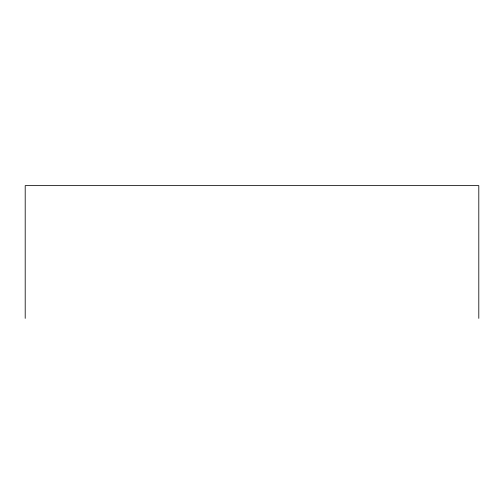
<?xml version="1.0" encoding="UTF-8"?>
<svg xmlns="http://www.w3.org/2000/svg" width="504" height="504" viewBox="0 0 504 504"><rect width="100%" height="100%" fill="white"/><g stroke="black" fill="none" stroke-linecap="round" stroke-linejoin="round"><path stroke-width="0.76" d="M478.8 318.37L478.8 185.629L25.2 185.629L25.2 318.37"/></g></svg>
